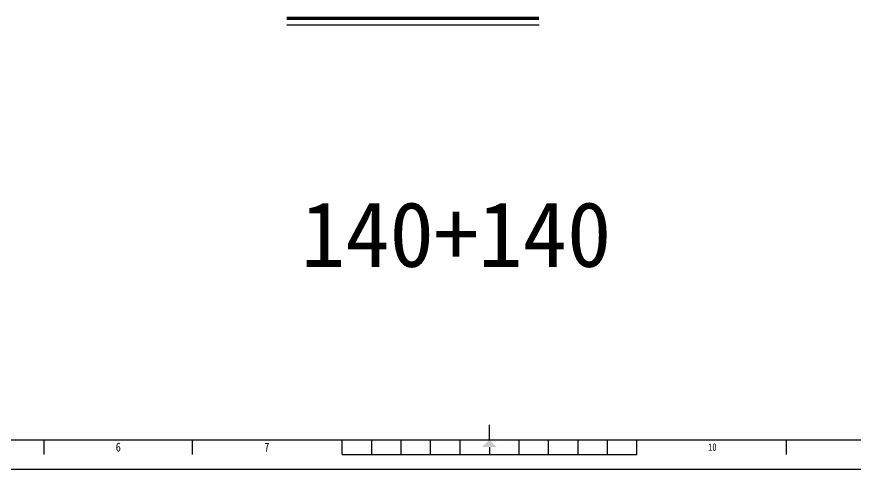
# Model space of a CAD drawing. Extents: x 741202 to 867202, y 603120 to 647617.
# Drawn here: x 824248 to 845555, y 603120 to 614610 of the extents above; entities that cross this region are included whole.
import ezdxf
from ezdxf.enums import TextEntityAlignment as Align

# ---------------------------------------------------------------- set-up
doc = ezdxf.new("R2010")
doc.units = 0
doc.header["$LTSCALE"] = 1000
doc.header["$MEASUREMENT"] = 0
doc.layers.get('0').update_dxf_attribs({"linetype": 'CONTINUOUS'})
for name, color, linetype in [('DIM_SYMB', 3, 'CONTINUOUS'), ('PUB_TEXT', 255, 'CONTINUOUS'), ('tk', 253, 'CONTINUOUS')]:
    doc.layers.add(name, color=color, linetype=linetype)
doc.styles.add('-黑体', font='SIMHEI.TTF', dxfattribs={"width": 0.8})
doc.styles.add('TKZ1', font='SIMHEI.TTF', dxfattribs={"width": 0.7})

# ---------------------------------------------------------------- blocks, each defined once
blk = doc.blocks.new('fasdf')
for p, q in [((374906, 689845), (374906, 690219)), ((344716, 689845), (405095, 689845)), ((363585, 689470), (363585, 689845)), ((367358, 689470), (367358, 689845)), ((371160, 689470), (371160, 689845)), ((371909, 689470), (371909, 689845)), ((372658, 689470), (372658, 689845)), ((373407, 689470), (373407, 689845)), ((374156, 689470), (374156, 689845)), ((375655, 689470), (375655, 689845)), ((376404, 689470), (376404, 689845)), ((377153, 689470), (377153, 689845)), ((377902, 689470), (377902, 689845)), ((378651, 689470), (378651, 689845)), ((382453, 689470), (382453, 689845)), ((371160, 689470), (378651, 689470)), ((374906, 689657), (374906, 689470)), ((342844, 689096), (405844, 689096))]:
    blk.add_line(p, q)
blk.add_solid([(374718, 689657), (375093, 689657), (374906, 689845)])
at = {"style": 'TKZ1', "width": 0.85}
for s, height, p in [('6', 225, (365471, 689657)), ('7', 225, (369245, 689657)), ('10', 187.3, (380566, 689657))]:
    blk.add_text(s, height=height, dxfattribs=at).set_placement(p, align=Align.MIDDLE)

msp = doc.modelspace()

# ---------------------------------------------------------------- linework, layer by layer
at = {"layer": 'DIM_SYMB', "const_width": 80.5}
msp.add_lwpolyline([(831108, 614570), (837521, 614570)], dxfattribs=at)
at = {"layer": 'DIM_SYMB'}
msp.add_lwpolyline([(831108, 614409), (837521, 614409)], dxfattribs=at)

# ---------------------------------------------------------------- block references
at = {"layer": 'tk'}
msp.add_blockref('fasdf', (461358, -85975), dxfattribs=at)

# ---------------------------------------------------------------- texts
at = {"layer": 'PUB_TEXT', "color": 7, "style": '-黑体'}
msp.add_text('140+140', height=1657.2, dxfattribs=at).set_placement((835412, 609087), align=Align.MIDDLE_CENTER)

doc.saveas('drawing.dxf')
